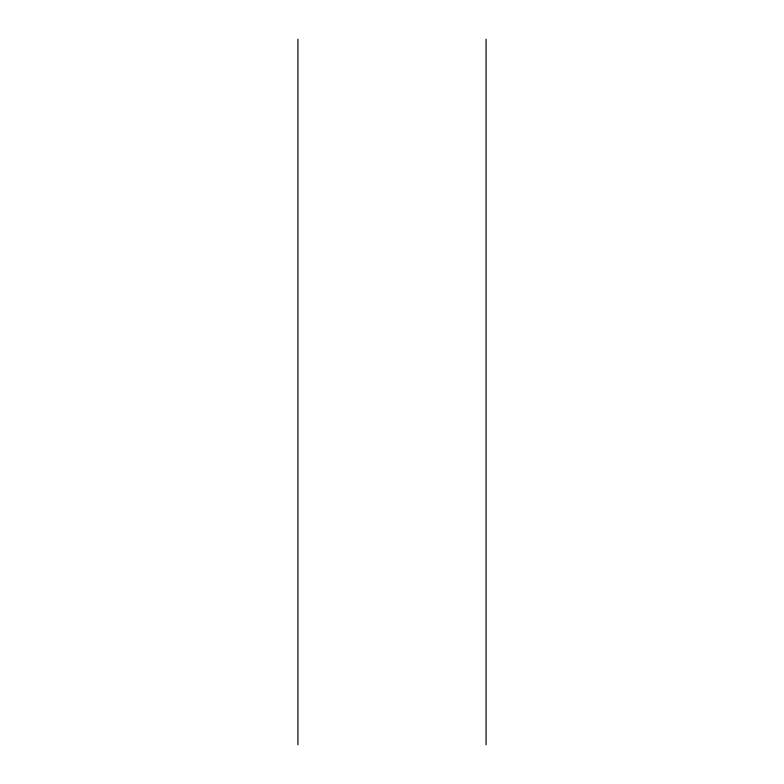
<?xml version="1.0" encoding="UTF-8"?>
<svg xmlns="http://www.w3.org/2000/svg" width="784" height="784" viewBox="0 0 784 784"><rect width="100%" height="100%" fill="white"/><g stroke="black" fill="none" stroke-linecap="round" stroke-linejoin="round"><path stroke-width="1.18" d="M486.08 39.2L486.08 744.8M297.92 39.2L297.92 744.8"/></g></svg>
